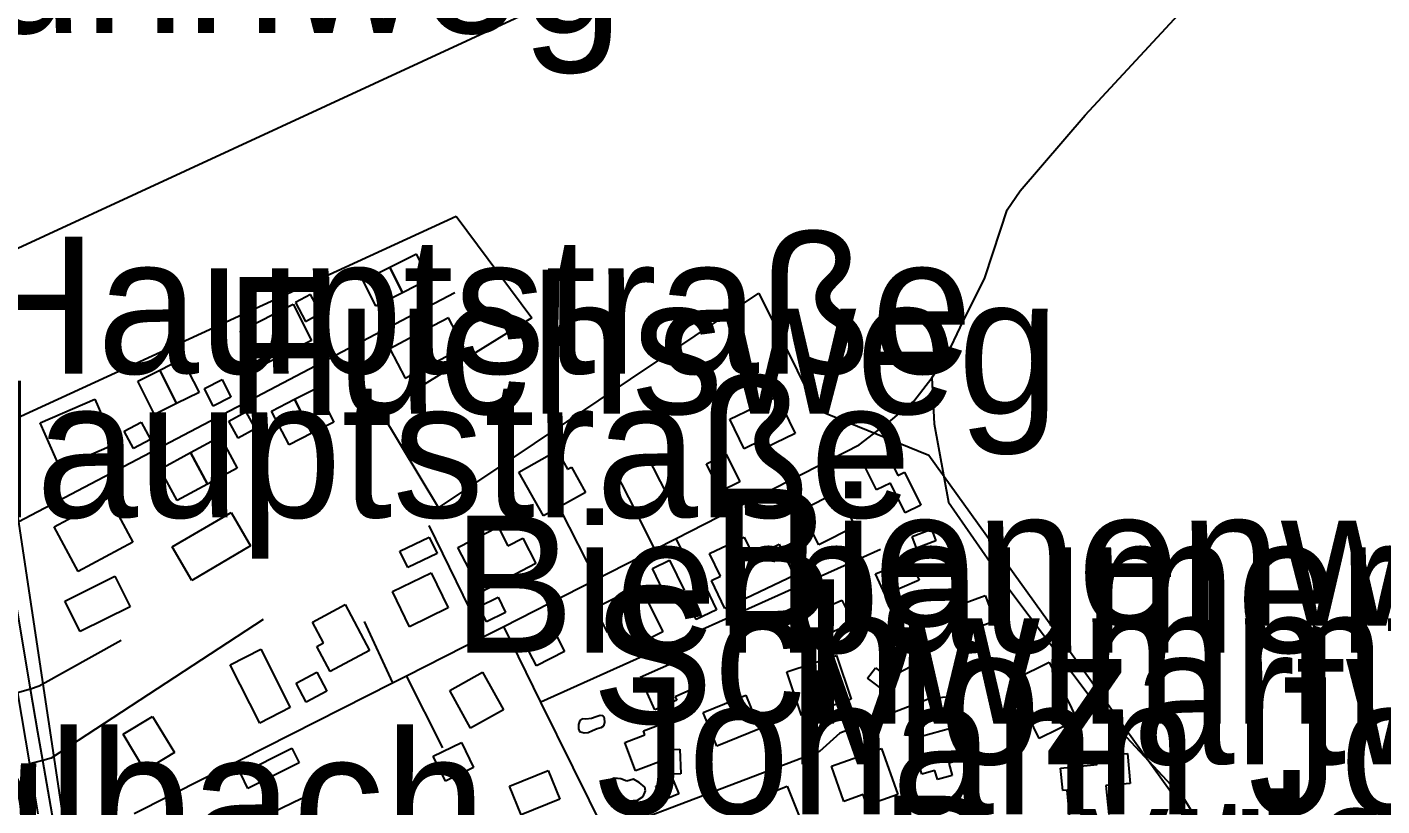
# Model space of a CAD drawing. Extents: x -3657 to 4700, y -7332 to 8131.
# Drawn here: x -2843.9 to -2414.5, y -3990 to -3743.2 of the extents above; entities that cross this region are included whole.
import ezdxf

# ---------------------------------------------------------------- set-up
doc = ezdxf.new("R2010")
doc.units = 0
for name, color, linetype in [('OSM_BUILDING_GARAGE', 9, 'CONTINUOUS'), ('OSM_BUILDING_HOUSE', 9, 'CONTINUOUS'), ('OSM_BUILDING_SEMIDETACHED_HOUSE', 9, 'CONTINUOUS'), ('OSM_BUILDING_YES', 9, 'CONTINUOUS'), ('OSM_HIGHWAY_PATH', 8, 'CONTINUOUS'), ('OSM_HIGHWAY_RESIDENTIAL', 8, 'CONTINUOUS'), ('OSM_HIGHWAY_SECONDARY', 8, 'CONTINUOUS'), ('OSM_HIGHWAY_SERVICE', 8, 'CONTINUOUS'), ('OSM_HIGHWAY_TRACK', 8, 'CONTINUOUS'), ('OSM_HIGHWAY_UNCLASSIFIED', 8, 'CONTINUOUS'), ('OSM_LABELS', 8, 'CONTINUOUS'), ('OSM_LANDUSE_FARMLAND', 3, 'CONTINUOUS'), ('OSM_LANDUSE_RESIDENTIAL', 3, 'CONTINUOUS'), ('OSM_LEISURE_SWIMMING_POOL', 3, 'CONTINUOUS'), ('OSM_NATURAL_WATER', 4, 'CONTINUOUS')]:
    doc.layers.add(name, color=color, linetype=linetype)

msp = doc.modelspace()

# ---------------------------------------------------------------- linework, layer by layer
at = {"layer": 'OSM_BUILDING_GARAGE'}
for p, q in [((-2754.082277, -3827.924935), (-2758.852904, -3830.482418)), ((-2750.896804, -3833.884983), (-2754.082277, -3827.924935)), ((-2758.852904, -3830.482418), (-2755.66743, -3836.442467)), ((-2755.66743, -3836.442467), (-2750.896804, -3833.884983)), ((-2787.734533, -3857.736295), (-2782.159953, -3854.900824)), ((-2782.159953, -3854.900824), (-2779.346118, -3860.460571)), ((-2784.920697, -3863.284922), (-2787.734533, -3857.736295)), ((-2779.346118, -3860.460571), (-2784.920697, -3863.284922)), ((-2813.1804, -3871.235359), (-2807.787848, -3868.344291)), ((-2807.787848, -3868.344291), (-2804.829908, -3873.881798)), ((-2779.968044, -3868.121901), (-2774.575492, -3865.130758)), ((-2777.017689, -3873.459258), (-2779.968044, -3868.121901)), ((-2774.575492, -3865.130758), (-2771.617552, -3870.468114)), ((-2810.22246, -3876.772866), (-2813.1804, -3871.235359)), ((-2771.617552, -3870.468114), (-2777.017689, -3873.459258)), ((-2804.829908, -3873.881798), (-2810.22246, -3876.772866)), ((-2725.74673, -3909.297382), (-2716.508856, -3904.805107)), ((-2716.508856, -3904.805107), (-2713.975646, -3910.00903)), ((-2723.221104, -3914.501305), (-2725.74673, -3909.297382)), ((-2713.975646, -3910.00903), (-2723.221104, -3914.501305)), ((-2645.761, -3914.745934), (-2640.315357, -3912.110614)), ((-2641.172401, -3924.2531), (-2645.761, -3914.745934)), ((-2640.315357, -3912.110614), (-2635.719173, -3921.6289)), ((-2700.687669, -3926.821703), (-2694.650438, -3923.886157)), ((-2694.650438, -3923.886157), (-2692.291671, -3928.745375)), ((-2635.719173, -3921.6289), (-2641.172401, -3924.2531)), ((-2635.211014, -3923.830559), (-2628.79456, -3920.783818)), ((-2631.835929, -3930.947035), (-2635.211014, -3923.830559)), ((-2628.79456, -3920.783818), (-2625.427059, -3927.911413)), ((-2698.328902, -3931.680921), (-2700.687669, -3926.821703)), ((-2692.291671, -3928.745375), (-2698.328902, -3931.680921)), ((-2625.427059, -3927.911413), (-2631.835929, -3930.947035)), ((-2758.69363, -3951.095555), (-2752.155824, -3947.615154)), ((-2752.155824, -3947.615154), (-2748.924844, -3953.686397)), ((-2755.462649, -3957.166798), (-2758.69363, -3951.095555)), ((-2748.924844, -3953.686397), (-2755.462649, -3957.166798)), ((-2776.228905, -3979.839444), (-2760.028495, -3971.766692)), ((-2760.028495, -3971.766692), (-2757.722819, -3976.403521)), ((-2640.209175, -3972.133635), (-2637.016116, -3972.022441)), ((-2639.336961, -3974.43537), (-2640.209175, -3972.133635)), ((-2637.016116, -3972.022441), (-2636.727907, -3979.817205)), ((-2757.722819, -3976.403521), (-2773.923228, -3984.476272)), ((-2640.436708, -3974.857911), (-2639.336961, -3974.43537)), ((-2640.247097, -3979.939519), (-2640.436708, -3974.857911)), ((-2773.923228, -3984.476272), (-2776.228905, -3979.839444)), ((-2636.727907, -3979.817205), (-2640.247097, -3979.939519)), ((-2644.615747, -3983.786864), (-2639.230779, -3981.607443)), ((-2642.765138, -3988.368095), (-2644.615747, -3983.786864)), ((-2639.230779, -3981.607443), (-2637.38017, -3986.188674)), ((-2637.38017, -3986.188674), (-2642.765138, -3988.368095))]:
    msp.add_line(p, q, dxfattribs=at)
at = {"layer": 'OSM_BUILDING_HOUSE'}
for p, q in [((-2776.426101, -3839.544805), (-2759.634103, -3831.016154)), ((-2759.634103, -3831.016154), (-2753.809237, -3842.50259)), ((-2770.608819, -3851.031241), (-2776.426101, -3839.544805)), ((-2753.809237, -3842.50259), (-2770.608819, -3851.031241)), ((-2621.179761, -3867.410254), (-2606.192865, -3860.204822)), ((-2606.192865, -3860.204822), (-2600.527273, -3871.991485)), ((-2839.748769, -3868.600039), (-2822.456197, -3861.083262)), ((-2822.456197, -3861.083262), (-2816.199016, -3875.483005)), ((-2833.484004, -3883.010902), (-2839.748769, -3868.600039)), ((-2616.651838, -3876.817344), (-2621.179761, -3867.410254)), ((-2600.527273, -3871.991485), (-2609.901667, -3876.505999)), ((-2816.199016, -3875.483005), (-2833.484004, -3883.010902)), ((-2688.036788, -3884.200688), (-2675.924403, -3877.417797)), ((-2675.924403, -3877.417797), (-2672.640331, -3883.288889)), ((-2611.046921, -3874.126427), (-2616.651838, -3876.817344)), ((-2609.901667, -3876.505999), (-2611.046921, -3874.126427)), ((-2657.66102, -3883.566876), (-2647.702622, -3878.507507)), ((-2647.702622, -3878.507507), (-2641.081388, -3891.561792)), ((-2680.270299, -3898.088934), (-2688.036788, -3884.200688)), ((-2672.640331, -3883.288889), (-2671.434402, -3882.62172)), ((-2671.434402, -3882.62172), (-2666.951985, -3890.638874)), ((-2651.039785, -3896.621161), (-2657.66102, -3883.566876)), ((-2598.562897, -3896.320935), (-2587.087607, -3890.449842)), ((-2587.087607, -3890.449842), (-2581.459937, -3901.447021)), ((-2835.380119, -3901.524857), (-2818.034456, -3892.228961)), ((-2818.034456, -3892.228961), (-2810.44241, -3906.417434)), ((-2666.951985, -3890.638874), (-2680.270299, -3898.088934)), ((-2641.081388, -3891.561792), (-2651.039785, -3896.621161)), ((-2797.950802, -3907.951924), (-2779.308196, -3897.021463)), ((-2779.308196, -3897.021463), (-2773.096522, -3907.629459)), ((-2592.942811, -3907.318113), (-2598.562897, -3896.320935)), ((-2827.788073, -3915.71333), (-2835.380119, -3901.524857)), ((-2707.36958, -3908.118716), (-2694.665607, -3901.513738)), ((-2694.665607, -3901.513738), (-2691.518056, -3907.573861)), ((-2581.459937, -3901.447021), (-2592.942811, -3907.318113)), ((-2810.44241, -3906.417434), (-2827.788073, -3915.71333)), ((-2773.096522, -3907.629459), (-2791.739128, -3918.55992)), ((-2691.518056, -3907.573861), (-2686.838443, -3905.138692)), ((-2686.838443, -3905.138692), (-2682.644236, -3913.200324)), ((-2627.6038, -3910.020149), (-2616.6215, -3904.793988)), ((-2616.6215, -3904.793988), (-2613.709066, -3910.920828)), ((-2613.709066, -3910.920828), (-2605.578524, -3907.062364)), ((-2605.578524, -3907.062364), (-2600.853404, -3917.01431)), ((-2791.739128, -3918.55992), (-2797.950802, -3907.951924)), ((-2700.035406, -3922.240472), (-2707.36958, -3908.118716)), ((-2624.190792, -3917.203342), (-2627.6038, -3910.020149)), ((-2572.578533, -3913.52279), (-2568.1037, -3911.521281)), ((-2568.1037, -3911.521281), (-2567.330085, -3912.900098)), ((-2567.330085, -3912.900098), (-2564.713446, -3911.365608)), ((-2564.713446, -3911.365608), (-2561.163918, -3918.459844)), ((-2728.14342, -3922.107038), (-2715.849008, -3916.180348)), ((-2715.849008, -3916.180348), (-2710.494378, -3927.288722)), ((-2682.644236, -3913.200324), (-2700.035406, -3922.240472)), ((-2575.043482, -3916.458336), (-2571.956607, -3915.224072)), ((-2571.956607, -3915.224072), (-2572.578533, -3913.52279)), ((-2831.944358, -3925.087062), (-2816.168678, -3917.169983)), ((-2816.168678, -3917.169983), (-2811.307038, -3926.8773)), ((-2663.849941, -3927.199766), (-2649.735258, -3920.150007)), ((-2649.735258, -3920.150007), (-2642.416253, -3934.827738)), ((-2626.974289, -3918.526561), (-2624.190792, -3917.203342)), ((-2622.74216, -3927.422155), (-2626.974289, -3918.526561)), ((-2600.853404, -3917.01431), (-2622.74216, -3927.422155)), ((-2571.956607, -3923.085553), (-2575.043482, -3916.458336)), ((-2561.163918, -3918.459844), (-2571.956607, -3923.085553)), ((-2722.781205, -3933.215411), (-2728.14342, -3922.107038)), ((-2606.33697, -3929.568218), (-2594.315599, -3924.008471)), ((-2594.315599, -3924.008471), (-2592.768369, -3928.022608)), ((-2592.768369, -3928.022608), (-2585.676897, -3924.786836)), ((-2585.676897, -3924.786836), (-2582.134954, -3932.036745)), ((-2827.090303, -3934.78326), (-2831.944358, -3925.087062)), ((-2811.307038, -3926.8773), (-2827.090303, -3934.78326)), ((-2753.498274, -3931.769877), (-2743.107562, -3926.23237)), ((-2743.107562, -3926.23237), (-2735.378996, -3940.721069)), ((-2710.494378, -3927.288722), (-2722.781205, -3933.215411)), ((-2659.928774, -3935.072366), (-2663.849941, -3927.199766)), ((-2750.001837, -3938.330378), (-2753.498274, -3931.769877)), ((-2656.47026, -3933.348845), (-2659.928774, -3935.072366)), ((-2653.072421, -3940.153975), (-2656.47026, -3933.348845)), ((-2601.247796, -3940.520918), (-2606.33697, -3929.568218)), ((-2582.134954, -3932.036745), (-2601.247796, -3940.520918)), ((-2642.416253, -3934.827738), (-2653.072421, -3940.153975)), ((-2572.813651, -3938.864113), (-2564.387314, -3934.360719)), ((-2564.387314, -3934.360719), (-2559.480168, -3943.578778)), ((-2779.550899, -3945.268941), (-2769.850373, -3940.365245)), ((-2769.850373, -3940.365245), (-2760.513901, -3958.845842)), ((-2752.072395, -3939.442327), (-2750.001837, -3938.330378)), ((-2747.840266, -3947.370525), (-2752.072395, -3939.442327)), ((-2735.378996, -3940.721069), (-2747.840266, -3947.370525)), ((-2567.906504, -3948.071053), (-2572.813651, -3938.864113)), ((-2770.214427, -3963.749538), (-2779.550899, -3945.268941)), ((-2649.5684, -3949.227481), (-2636.712738, -3943.489822)), ((-2636.712738, -3943.489822), (-2632.571622, -3952.785718)), ((-2603.113574, -3947.570676), (-2587.375817, -3942.300037)), ((-2587.375817, -3942.300037), (-2582.726542, -3956.188283)), ((-2559.480168, -3943.578778), (-2567.906504, -3948.071053)), ((-2530.408927, -3949.594424), (-2519.987877, -3944.490577)), ((-2519.987877, -3944.490577), (-2511.053382, -3962.759903)), ((-2709.993804, -3953.464007), (-2699.542416, -3947.659632)), ((-2699.542416, -3947.659632), (-2692.928765, -3959.590848)), ((-2644.941878, -3959.601967), (-2649.5684, -3949.227481)), ((-2598.509806, -3961.325489), (-2603.113574, -3947.570676)), ((-2524.895024, -3960.85847), (-2530.408927, -3949.594424)), ((-2703.380153, -3965.395223), (-2709.993804, -3953.464007)), ((-2632.571622, -3952.785718), (-2638.502671, -3955.443277)), ((-2629.621266, -3960.369212), (-2616.120925, -3954.9429)), ((-2616.120925, -3954.9429), (-2611.835705, -3965.606493)), ((-2760.513901, -3958.845842), (-2770.214427, -3963.749538)), ((-2638.02485, -3956.510748), (-2644.941878, -3959.601967)), ((-2638.502671, -3955.443277), (-2638.02485, -3956.510748)), ((-2588.991307, -3956.92217), (-2593.504061, -3958.434421)), ((-2593.504061, -3958.434421), (-2593.140007, -3959.53525)), ((-2588.574162, -3958.145314), (-2588.991307, -3956.92217)), ((-2582.726542, -3956.188283), (-2588.574162, -3958.145314)), ((-2813.506532, -3967.274417), (-2804.147307, -3961.659073)), ((-2804.147307, -3961.659073), (-2797.2682, -3973.13439)), ((-2692.928765, -3959.590848), (-2703.380153, -3965.395223)), ((-2625.34363, -3971.032806), (-2629.621266, -3960.369212)), ((-2593.140007, -3959.53525), (-2598.509806, -3961.325489)), ((-2526.540852, -3961.670193), (-2524.895024, -3960.85847)), ((-2523.12026, -3968.675473), (-2526.540852, -3961.670193)), ((-2511.053382, -3962.759903), (-2523.12026, -3968.675473)), ((-2806.627426, -3978.749734), (-2813.506532, -3967.274417)), ((-2654.528638, -3969.931976), (-2648.142521, -3967.496807)), ((-2648.612758, -3966.262543), (-2643.22779, -3964.205437)), ((-2648.142521, -3967.496807), (-2648.612758, -3966.262543)), ((-2643.22779, -3964.205437), (-2640.209175, -3972.133635)), ((-2611.835705, -3965.606493), (-2625.34363, -3971.032806)), ((-2563.515101, -3968.775549), (-2551.304118, -3965.339625)), ((-2551.304118, -3965.339625), (-2548.452361, -3975.525081)), ((-2651.108045, -3978.916526), (-2654.528638, -3969.931976)), ((-2640.209175, -3972.133635), (-2639.336961, -3974.43537)), ((-2589.006476, -3977.404275), (-2573.109445, -3971.844529)), ((-2573.109445, -3971.844529), (-2567.997518, -3986.444423)), ((-2560.382719, -3979.939519), (-2563.515101, -3968.775549)), ((-2797.2682, -3973.13439), (-2806.627426, -3978.749734)), ((-2640.436708, -3974.857911), (-2651.108045, -3978.916526)), ((-2639.336961, -3974.43537), (-2640.436708, -3974.857911)), ((-2548.452361, -3975.525081), (-2551.819862, -3976.470238)), ((-2551.819862, -3976.470238), (-2550.720115, -3980.37318)), ((-2504.970644, -3974.368654), (-2495.163935, -3973.445736)), ((-2504.727941, -3976.915017), (-2504.970644, -3974.368654)), ((-2495.163935, -3973.445736), (-2494.284138, -3982.863946)), ((-2691.017481, -3983.786864), (-2678.783745, -3978.794212)), ((-2678.783745, -3978.794212), (-2675.082528, -3987.878837)), ((-2585.092894, -3988.601604), (-2589.006476, -3977.404275)), ((-2556.234018, -3978.771973), (-2560.382719, -3979.939519)), ((-2555.414896, -3981.696399), (-2556.234018, -3978.771973)), ((-2550.720115, -3980.37318), (-2555.414896, -3981.696399)), ((-2516.362505, -3978.004728), (-2504.727941, -3976.915017)), ((-2515.695072, -3985.132322), (-2516.362505, -3978.004728)), ((-2687.316264, -3992.871489), (-2691.017481, -3983.786864)), ((-2619.465673, -3990.347364), (-2602.992223, -3983.742386)), ((-2602.992223, -3983.742386), (-2597.288708, -3997.986456)), ((-2514.223687, -3984.998889), (-2515.695072, -3985.132322)), ((-2513.389396, -3993.905602), (-2514.223687, -3984.998889)), ((-2494.284138, -3982.863946), (-2501.967197, -3983.575593)), ((-2501.967197, -3983.575593), (-2501.102569, -3992.760294)), ((-2782.683281, -3999.987965), (-2756.903697, -3987.523013)), ((-2756.903697, -3987.523013), (-2752.239253, -3997.163613)), ((-2675.082528, -3987.878837), (-2687.316264, -3992.871489)), ((-2578.926727, -3986.444423), (-2585.092894, -3988.601604)), ((-2577.735966, -3989.858107), (-2578.926727, -3986.444423)), ((-2567.997518, -3986.444423), (-2577.735966, -3989.858107))]:
    msp.add_line(p, q, dxfattribs=at)
at = {"layer": 'OSM_BUILDING_SEMIDETACHED_HOUSE'}
for p, q in [((-2720.521036, -3815.137519), (-2728.917035, -3819.351806)), ((-2716.493687, -3822.921163), (-2720.521036, -3815.137519)), ((-2728.917035, -3819.351806), (-2737.487476, -3823.621691)), ((-2724.96553, -3827.291124), (-2728.917035, -3819.351806)), ((-2728.917035, -3819.351806), (-2724.96553, -3827.291124)), ((-2737.487476, -3823.621691), (-2733.535972, -3831.561009)), ((-2724.96553, -3827.291124), (-2716.493687, -3822.921163)), ((-2733.535972, -3831.561009), (-2724.96553, -3827.291124)), ((-2710.403364, -3835.286039), (-2719.641238, -3840.178616)), ((-2705.481049, -3844.604174), (-2710.403364, -3835.286039)), ((-2719.641238, -3840.178616), (-2728.954957, -3845.115671)), ((-2714.726507, -3849.485631), (-2719.641238, -3840.178616)), ((-2719.641238, -3840.178616), (-2714.726507, -3849.485631)), ((-2728.954957, -3845.115671), (-2724.070564, -3854.400447)), ((-2714.726507, -3849.485631), (-2705.481049, -3844.604174)), ((-2808.842089, -3855.390082), (-2801.8568, -3851.887442)), ((-2801.8568, -3851.887442), (-2794.856342, -3848.306965)), ((-2796.562846, -3862.484318), (-2801.8568, -3851.887442)), ((-2801.8568, -3851.887442), (-2796.562846, -3862.484318)), ((-2794.856342, -3848.306965), (-2789.418283, -3858.959439)), ((-2724.070564, -3854.400447), (-2714.726507, -3849.485631)), ((-2803.54055, -3865.986959), (-2808.842089, -3855.390082)), ((-2789.418283, -3858.959439), (-2796.562846, -3862.484318)), ((-2759.179036, -3861.149979), (-2752.239253, -3857.613981)), ((-2752.239253, -3857.613981), (-2746.763272, -3868.388769)), ((-2796.562846, -3862.484318), (-2803.54055, -3865.986959)), ((-2766.475287, -3864.908368), (-2759.179036, -3861.149979)), ((-2759.179036, -3861.149979), (-2753.703054, -3871.924768)), ((-2753.703054, -3871.924768), (-2759.179036, -3861.149979)), ((-2760.900708, -3875.5942), (-2766.475287, -3864.908368)), ((-2746.763272, -3868.388769), (-2753.703054, -3871.924768)), ((-2792.171442, -3878.051608), (-2782.713619, -3872.947761)), ((-2782.713619, -3872.947761), (-2777.336236, -3882.921946)), ((-2753.703054, -3871.924768), (-2760.900708, -3875.5942)), ((-2801.788539, -3883.244411), (-2792.171442, -3878.051608)), ((-2792.171442, -3878.051608), (-2786.786475, -3888.025793)), ((-2786.786475, -3888.025793), (-2792.171442, -3878.051608)), ((-2796.403572, -3893.218596), (-2801.788539, -3883.244411)), ((-2777.336236, -3882.921946), (-2786.786475, -3888.025793)), ((-2786.786475, -3888.025793), (-2796.403572, -3893.218596))]:
    msp.add_line(p, q, dxfattribs=at)
at = {"layer": 'OSM_BUILDING_YES'}
for p, q in [((-2628.642871, -3881.587607), (-2622.408444, -3878.496388)), ((-2624.296975, -3890.372006), (-2628.642871, -3881.587607)), ((-2622.408444, -3878.496388), (-2618.062547, -3887.280787)), ((-2578.274463, -3882.655078), (-2570.99338, -3879.041243)), ((-2570.99338, -3879.041243), (-2567.921673, -3885.257039)), ((-2574.702182, -3889.882748), (-2578.274463, -3882.655078)), ((-2567.921673, -3885.257039), (-2565.835946, -3884.222926)), ((-2565.835946, -3884.222926), (-2560.663344, -3894.686369)), ((-2618.062547, -3887.280787), (-2624.296975, -3890.372006)), ((-2570.303194, -3887.703328), (-2574.702182, -3889.882748)), ((-2565.631166, -3897.154896), (-2570.303194, -3887.703328)), ((-2560.663344, -3894.686369), (-2565.631166, -3897.154896)), ((-2563.439257, -3904.582718), (-2557.295843, -3902.303222)), ((-2557.295843, -3902.303222), (-2555.915471, -3906.017132)), ((-2562.066469, -3908.296628), (-2563.439257, -3904.582718)), ((-2555.915471, -3906.017132), (-2562.066469, -3908.296628)), ((-2551.744017, -3927.588948), (-2540.253558, -3923.319063)), ((-2540.253558, -3923.319063), (-2537.227358, -3931.447412)), ((-2548.725402, -3935.728417), (-2551.744017, -3927.588948)), ((-2537.227358, -3931.447412), (-2548.725402, -3935.728417)), ((-2686.019321, -3938.764038), (-2677.054488, -3934.216166)), ((-2677.054488, -3934.216166), (-2673.558051, -3941.12137)), ((-2682.522884, -3945.658123), (-2686.019321, -3938.764038)), ((-2673.558051, -3941.12137), (-2682.522884, -3945.658123)), ((-2715.211913, -3974.279698), (-2706.292586, -3969.887498)), ((-2706.292586, -3969.887498), (-2702.394173, -3977.815696)), ((-2711.3135, -3982.207896), (-2715.211913, -3974.279698)), ((-2702.394173, -3977.815696), (-2711.3135, -3982.207896))]:
    msp.add_line(p, q, dxfattribs=at)
at = {"layer": 'OSM_HIGHWAY_PATH'}
for p, q in [((-2842.835644, -3953.063706), (-2848.076507, -3921.873529)), ((-2840.552722, -3966.673965), (-2842.835644, -3953.063706)), ((-2838.990322, -3975.602917), (-2840.552722, -3966.673965)), ((-2833.984578, -4004.435762), (-2838.990322, -3975.602917))]:
    msp.add_line(p, q, dxfattribs=at)
at = {"layer": 'OSM_HIGHWAY_RESIDENTIAL'}
for p, q in [((-2638.244799, -3905.261007), (-2580.208501, -3875.60532)), ((-2645.048061, -3908.741408), (-2638.244799, -3905.261007)), ((-2573.443161, -3908.730288), (-2681.066668, -3957.100081)), ((-2663.683082, -3918.270813), (-2645.048061, -3908.741408)), ((-2692.845336, -3933.170933), (-2663.683082, -3918.270813)), ((-2699.352804, -3936.462303), (-2692.845336, -3933.170933)), ((-2681.066668, -3957.100081), (-2692.845336, -3933.170933)), ((-2723.653418, -3948.782701), (-2699.352804, -3936.462303)), ((-2728.082744, -3951.028838), (-2723.653418, -3948.782701)), ((-2776.281996, -3975.458364), (-2728.082744, -3951.028838)), ((-2660.641713, -3998.575789), (-2681.066668, -3957.100081)), ((-2557.197245, -3955.721264), (-2586.374668, -3966.940832)), ((-2546.980975, -3955.443277), (-2557.197245, -3955.721264)), ((-2586.374668, -3966.940832), (-2592.7532, -3972.800805)), ((-2809.994927, -3992.382232), (-2776.281996, -3975.458364)), ((-2592.7532, -3972.800805), (-2660.641713, -3998.575789))]:
    msp.add_line(p, q, dxfattribs=at)
at = {"layer": 'OSM_HIGHWAY_SECONDARY'}
for p, q in [((-2846.946422, -3954.164535), (-2843.18453, -3976.692627)), ((-2843.18453, -3976.692627), (-2840.545137, -3992.537905))]:
    msp.add_line(p, q, dxfattribs=at)
at = {"layer": 'OSM_HIGHWAY_SERVICE'}
for p, q in [((-2708.385898, -3827.435677), (-2850.996525, -3902.3477)), ((-2674.968761, -3896.098545), (-2663.683082, -3918.270813)), ((-2650.660562, -3897.421764), (-2645.048061, -3908.741408)), ((-2716.569532, -3901.091197), (-2699.352804, -3936.462303)), ((-2631.024392, -3919.716347), (-2638.244799, -3905.261007)), ((-2769.145018, -3930.924796), (-2836.275085, -3974.89127)), ((-2737.115837, -3931.525248), (-2728.082744, -3951.028838)), ((-2814.082951, -3937.585372), (-2840.112823, -3952.018473)), ((-2712.193297, -3971.622139), (-2723.653418, -3948.782701)), ((-2842.835644, -3953.063706), (-2846.946422, -3954.164535)), ((-2840.112823, -3952.018473), (-2842.835644, -3953.063706)), ((-2838.990322, -3975.602917), (-2843.18453, -3976.692627)), ((-2836.275085, -3974.89127), (-2838.990322, -3975.602917))]:
    msp.add_line(p, q, dxfattribs=at)
at = {"layer": 'OSM_HIGHWAY_TRACK'}
for p, q in [((-2557.212414, -3854.300372), (-2556.42363, -3868.866907)), ((-2556.42363, -3868.866907), (-2551.8502, -3893.696734)), ((-2551.8502, -3893.696734), (-2533.435127, -3920.361278)), ((-2533.435127, -3920.361278), (-2505.365036, -3957.511503)), ((-2505.365036, -3957.511503), (-2477.082579, -3987.990032)), ((-2477.082579, -3987.990032), (-2462.92239, -4010.974023))]:
    msp.add_line(p, q, dxfattribs=at)
at = {"layer": 'OSM_HIGHWAY_UNCLASSIFIED'}
for p, q in [((-2508.558094, -3771.126567), (-2471.500416, -3730.996318)), ((-2529.218167, -3795.044595), (-2508.558094, -3771.126567)), ((-2533.306192, -3801.126958), (-2529.218167, -3795.044595)), ((-2535.391918, -3807.509547), (-2533.306192, -3801.126958)), ((-2540.420416, -3822.654296), (-2535.391918, -3807.509547)), ((-2548.209658, -3838.388378), (-2540.420416, -3822.654296)), ((-2552.092902, -3846.572324), (-2548.209658, -3838.388378)), ((-2557.212414, -3854.300372), (-2552.092902, -3846.572324)), ((-2562.923513, -3861.717073), (-2557.212414, -3854.300372)), ((-2570.181843, -3867.888392), (-2562.923513, -3861.717073)), ((-2580.208501, -3875.60532), (-2570.181843, -3867.888392))]:
    msp.add_line(p, q, dxfattribs=at)
at = {"layer": 'OSM_LANDUSE_FARMLAND'}
msp.add_line((-2860.090294, -3819.307328), (-2649.128501, -3721.800497), dxfattribs=at)
at = {"layer": 'OSM_LANDUSE_RESIDENTIAL'}
for p, q in [((-2854.879769, -3870.601548), (-2707.945999, -3803.106228)), ((-2707.945999, -3803.106228), (-2683.903256, -3835.330517)), ((-2713.543331, -3895.509212), (-2611.979809, -3827.502394)), ((-2611.979809, -3827.502394), (-2593.708842, -3864.407991)), ((-2683.903256, -3835.330517), (-2731.943235, -3864.963965)), ((-2593.708842, -3864.407991), (-2558.168056, -3878.88557)), ((-2731.943235, -3864.963965), (-2713.543331, -3895.509212)), ((-2558.168056, -3878.88557), (-2479.95709, -3987.58973)), ((-2825.831282, -4037.694164), (-2848.068923, -3890.116258)), ((-2479.95709, -3987.58973), (-2456.604534, -4025.251452))]:
    msp.add_line(p, q, dxfattribs=at)
at = {"layer": 'OSM_LEISURE_SWIMMING_POOL'}
for p, q in [((-2577.53877, -3949.561065), (-2574.997976, -3946.236337)), ((-2574.997976, -3946.236337), (-2568.634613, -3951.084436)), ((-2571.167823, -3954.420284), (-2577.53877, -3949.561065)), ((-2568.634613, -3951.084436), (-2571.167823, -3954.420284)), ((-2657.865801, -3981.2405), (-2660.050125, -3982.141179)), ((-2660.050125, -3982.141179), (-2660.027372, -3983.8647)), ((-2660.027372, -3983.8647), (-2658.411882, -3986.555617)), ((-2655.787658, -3981.46289), (-2657.865801, -3981.2405)), ((-2653.838452, -3982.130059), (-2655.787658, -3981.46289)), ((-2651.783063, -3981.562965), (-2653.838452, -3982.130059)), ((-2649.902116, -3982.630437), (-2651.783063, -3981.562965)), ((-2648.15769, -3984.109329), (-2649.902116, -3982.630437)), ((-2647.892234, -3985.254637), (-2648.15769, -3984.109329)), ((-2658.411882, -3986.555617), (-2656.174466, -3988.334736)), ((-2656.174466, -3988.334736), (-2654.733418, -3988.546007)), ((-2654.733418, -3988.546007), (-2650.440613, -3988.212422)), ((-2650.440613, -3988.212422), (-2648.696187, -3987.067114)), ((-2648.696187, -3987.067114), (-2647.892234, -3985.254637))]:
    msp.add_line(p, q, dxfattribs=at)
at = {"layer": 'OSM_NATURAL_WATER'}
for p, q in [((-2668.719165, -3962.937815), (-2669.212155, -3964.194318)), ((-2668.006225, -3962.39296), (-2668.719165, -3962.937815)), ((-2666.807881, -3962.493035), (-2668.006225, -3962.39296)), ((-2665.05587, -3962.337362), (-2666.807881, -3962.493035)), ((-2663.523809, -3961.73691), (-2665.05587, -3962.337362)), ((-2662.325464, -3961.347728), (-2663.523809, -3961.73691)), ((-2661.445666, -3961.51452), (-2662.325464, -3961.347728)), ((-2660.899585, -3962.17057), (-2661.445666, -3961.51452)), ((-2660.793403, -3963.593865), (-2660.899585, -3962.17057)), ((-2669.212155, -3964.194318), (-2669.151479, -3965.562015)), ((-2669.151479, -3965.562015), (-2668.825347, -3966.440455)), ((-2668.825347, -3966.440455), (-2667.407053, -3966.818518)), ((-2667.407053, -3966.818518), (-2666.094941, -3966.707323)), ((-2666.094941, -3966.707323), (-2664.729738, -3966.162468)), ((-2664.729738, -3966.162468), (-2663.250768, -3965.506418)), ((-2663.250768, -3965.506418), (-2661.938656, -3965.128355)), ((-2661.938656, -3965.128355), (-2661.172626, -3964.683575)), ((-2661.172626, -3964.683575), (-2660.793403, -3963.593865))]:
    msp.add_line(p, q, dxfattribs=at)

# ---------------------------------------------------------------- texts
at = {"layer": 'OSM_LABELS'}
for s, p in [('Rebhuhnweg', (-2997.15668, -3745.029117)), ('Hauptstraße', (-2863.671729, -3852.982021)), ('Fuchsweg', (-2781.312282, -3865.743222)), ('Hauptstraße', (-2883.048459, -3898.600431)), ('Bienenweg', (-2627.254914, -3932.915185)), ('Bierbaumerstraße', (-2709.150119, -3941.429536)), ('Schwimmteich', (-2665.061458, -3963.906381)), ('Mozartweg', (-2603.258923, -3976.789475)), ('Johann Josef Fux Weg', (-2663.522701, -3992.725543)), ('Poniglbach', (-2985.740603, -4009.870635)), ('vulgo Kescha', (-2510.968057, -4024.346603)), ('Beethovenweg', (-2573.84893, -4030.194066))]:
    msp.add_text(s, height=43.418293, dxfattribs=at).set_placement(p)

doc.saveas('drawing.dxf')
